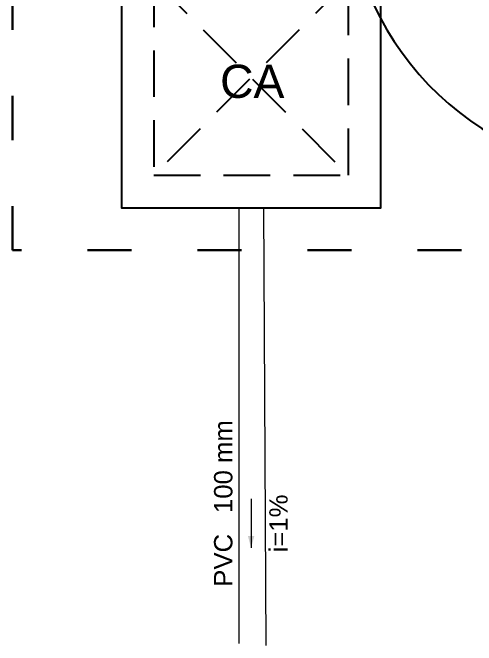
# Model space of a CAD drawing. Header units: millimetres. Extents: x -823 to -490, y -63 to 119.
# Drawn here: x -600.048 to -597.52, y 50.713 to 54.158 of the extents above; entities that cross this region are included whole.
import ezdxf

# ---------------------------------------------------------------- set-up
doc = ezdxf.new("R2010")
doc.units = ezdxf.units.MM
doc.header["$LTSCALE"] = 0.2
doc.header["$MEASUREMENT"] = 0
doc.linetypes.add('ACAD_ISO03W100', pattern=[3, 1.2, -1.8])
doc.linetypes.add('DASHED', pattern=[1.905, 1.27, -0.635])
for name, color, linetype, lineweight in [('DI-Detalhes', 1, 'Continuous', 30), ('TQ-Condutos', 5, 'Continuous', 5), ('TQ-Sentido conduto', 9, 'Continuous', 5), ('TQ-Textos conduto', 7, 'Continuous', 5)]:
    doc.layers.add(name, color=color, linetype=linetype, lineweight=lineweight)
doc.layers.add('Simbolos', color=5, linetype='Continuous')
doc.layers.add('Simbolos_int', color=2, linetype='Continuous')
doc.styles.add('Arial', font='arial.ttf')

msp = doc.modelspace()

# ---------------------------------------------------------------- hatches: boundary and pattern name
at = {"layer": 'TQ-Sentido conduto', "linetype": 'Continuous'}
msp.add_hatch(color=256, dxfattribs=at).paths.add_polyline_path([(-598.748, 51.2428), (-598.7307, 51.3074), (-598.7653, 51.3074)])

# ---------------------------------------------------------------- linework, layer by layer
at = {"linetype": 'Continuous'}
msp.add_arc((-596.624, 54.8794), 1.6055, 179.973, 267.883, dxfattribs=at)
at = {"layer": 'DI-Detalhes', "color": 6, "linetype": 'ACAD_ISO03W100'}
msp.add_lwpolyline([(-600.048, 59.0399), (-592.8002, 59.0399), (-592.8002, 52.8645), (-600.048, 52.8645), (-600.048, 59.0399)], dxfattribs=at)
at = {"layer": 'Simbolos', "linetype": 'Continuous'}
msp.add_lwpolyline([(-599.4554, 53.0956), (-598.0405, 53.0956), (-598.0405, 54.5106), (-599.4554, 54.5106), (-599.4554, 53.0956), (-599.4554, 53.0956)], dxfattribs=at)
at = {"layer": 'Simbolos_int', "linetype": 'DASHED'}
for p, q in [((-598.2174, 54.3337), (-599.2786, 53.2725)), ((-599.2786, 54.3337), (-598.2174, 53.2725))]:
    msp.add_line(p, q, dxfattribs=at)
msp.add_lwpolyline([(-599.2786, 53.2725), (-598.2174, 53.2725), (-598.2174, 54.3337), (-599.2786, 54.3337), (-599.2786, 53.2725), (-599.2786, 53.2725)], dxfattribs=at)
at = {"layer": 'TQ-Condutos'}
for p, q in [((-598.8148, 53.0956), (-598.8148, 50.7235)), ((-598.6812, 53.0956), (-598.6681, 50.7127))]:
    msp.add_line(p, q, dxfattribs=at)
at = {"layer": 'TQ-Sentido conduto'}
msp.add_lwpolyline([(-598.748, 51.5101), (-598.748, 51.2428)], dxfattribs=at)

# ---------------------------------------------------------------- texts
at = {"layer": 'Simbolos', "insert": (-598.9171, 53.6913), "char_height": 0.18066, "width": 0.701419, "attachment_point": 7, "line_spacing_factor": 0.6, "style": 'Arial'}
msp.add_mtext('CA', dxfattribs=at)
at = {"layer": 'TQ-Textos conduto', "char_height": 0.10021, "rotation": 90.0002, "line_spacing_factor": 0.6, "style": 'Arial'}
for s, insert, width, attachment_point in [('100 mm', (-598.8485, 51.4332), 1.01128, 7), ('i=1%', (-598.5479, 51.3764), 0.630293, 8), ('PVC', (-598.8485, 51.3197), 0.57591, 9)]:
    msp.add_mtext(s, dxfattribs=dict(at, insert=insert, width=width, attachment_point=attachment_point))

doc.saveas('drawing.dxf')
